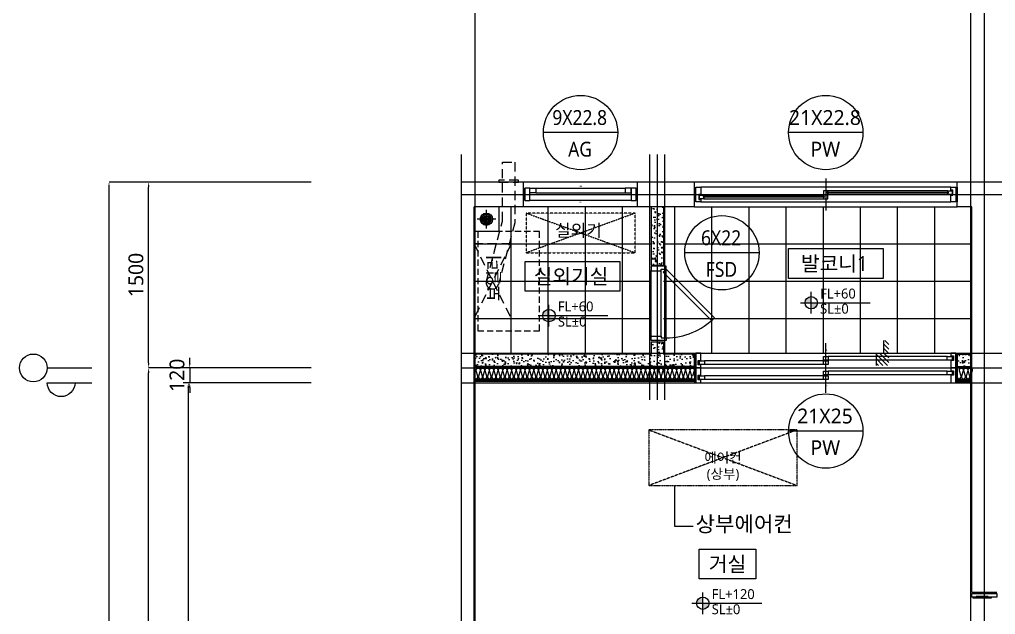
# Model space of a CAD drawing. Extents: x -137 to 14337, y 20899 to 40513.
# Drawn here: x -137 to 7741, y 30908 to 35710 of the extents above; entities that cross this region are included whole.
import ezdxf
from ezdxf.enums import TextEntityAlignment as Align

# ---------------------------------------------------------------- set-up
doc = ezdxf.new("R2010")
doc.units = 0
doc.header["$MEASUREMENT"] = 0
for name, pattern in [('UP-LT-1', [62, 60, -1, 0, -1]), ('UP-LT-3', [1.5, 1, -0.5]), ('UP-LT-4', [2.3, 1.5, -0.8]), ('UP-LT-6', [2.5, 1.5, -1])]:
    doc.linetypes.add(name, pattern=pattern)
for name, color, linetype in [('54B_0', 7, 'Continuous'), ('54B_A-CEN', 1, 'UP-LT-1'), ('54B_A-CON', 2, 'Continuous'), ('54B_A-ETC', 7, 'Continuous'), ('54B_A-GIP', 6, 'Continuous'), ('54B_A-INS', 9, 'Continuous'), ('54B_A-MC', 171, 'Continuous'), ('54B_A-TEXT', 3, 'Continuous'), ('54B_A-TILE', 253, 'Continuous'), ('54B_AA-AXIS-BUBL', 7, 'Continuous'), ('54B_AA-DWXM-WIND', 4, 'Continuous'), ('54B_AA-EL-PCN8', 8, 'Continuous'), ('54B_AA-WAXM-DRYW', 7, 'Continuous'), ('54B_AA-XXXX-DIMS', 7, 'Continuous'), ('54B_AA-XXXX-PATT', 8, 'Continuous'), ('54B_AA-XXXX-TEXT', 3, 'Continuous'), ('54B_DEFPOINT', 163, 'Continuous'), ('54B_DEFPOINTS', 145, 'Continuous'), ('54B_DIM', 7, 'Continuous'), ('54B_LEADER', 7, 'Continuous'), ('54B_M-AIR', 1, 'UP-LT-3'), ('54B_SYM', 7, 'Continuous'), ('54B_TEXT', 3, 'Continuous'), ('54B_X-55$0$AA-DWXM-WIND', 4, 'Continuous'), ('54B_X-84$0$AA-DWXM-STHC', 9, 'Continuous'), ('54B_보일러', 6, 'UP-LT-3'), ('54B_실외기', 9, 'UP-LT-3')]:
    doc.layers.add(name, color=color, linetype=linetype)
doc.layers.add('54B_A-door', color=4, linetype='Continuous', lineweight=25)
doc.styles.add('UP-A31-REDRAW', font='malgun.ttf')
doc.dimstyles.new('ISO-25', dxfattribs={"dimtxt": 2.5, "dimasz": 2.5, "dimexe": 1.25, "dimexo": 0.625, "dimtad": 1, "dimdsep": 46, "dimtxsty": 'Standard', "dimcen": 2.5, "dimadec": 0, "dimazin": 0, "dimtfac": 1, "dimtmove": 0, "dimatfit": 3, "dimfxl": 1, "dimarcsym": 0})
pattern_1 = [(50, (10771.52, 34398.515), (91.0923, -7.96954), [9.525, -104.775]), (355, (10771.52, 34398.52), (-17.6217, 95.5284), [7.62, -83.8203]), (100.4514, (10779.11, 34397.85), (73.4706, 87.5589), [8.095, -89.0451]), (46.1842, (10771.52, 34423.92), (135.5395, -21.0212), [14.2875, -157.1625]), (96.6356, (10782.81, 34422.16), (118.702, 123.713), [12.1425, -133.5678]), (351.1842, (10771.52, 34423.92), (118.702, 123.713), [11.43, -125.7299]), (21, (10784.22, 34417.565), (75.8072, -51.1326), [9.525, -104.775]), (326, (10784.22, 34417.57), (30.901, 92.094), [7.62, -83.82]), (71.4514, (10790.53, 34413.3), (106.7082, 40.9614), [8.095, -89.045]), (37.5, (10771.517, 34398.515), (1.5443, 42.27752), [0, -82.804, 0, -85.09, 0, -84.1375]), (7.5, (10771.517, 34398.515), (33.40983, 50.0903), [0, -48.514, 0, -80.899, 0, -32.0675]), (327.5, (10743.196, 34398.515), (67.7953, -2.86437), [0, -31.75, 0, -99.06, 0, -131.445]), (317.5, (10730.496, 34398.515), (74.0646, 12.71325), [0, -41.275, 0, -65.786, 0, -93.345])]

# ---------------------------------------------------------------- blocks, each defined once
blk = doc.blocks.new('*D3')
at = {"layer": '54B_DIM', "color": 7, "lineweight": -2, "transparency": 16777216}
for p, q in [((2216.6, 32898.5), (905, 32898.5)), ((905, 26943.5), (905, 32858.5)), ((2216.6, 26903.5), (905, 26903.5))]:
    blk.add_line(p, q, dxfattribs=at)
at = {"layer": '54B_DIM', "color": 7, "transparency": 16777216}
for points in [[(898.3, 32858.5), (911.6, 32858.5), (905, 32898.5)], [(898.3, 26943.5), (911.6, 26943.5), (905, 26903.5)]]:
    blk.add_solid(points, dxfattribs=at)
at = {"layer": 'Defpoints', "color": 0, "transparency": 16777216}
for p in [(905, 32898.5), (2296.6, 32898.5), (2296.6, 26903.5)]:
    blk.add_point(p, dxfattribs=at)
at = {"layer": '54B_DIM', "color": 3, "transparency": 16777216, "insert": (803, 29901), "char_height": 120, "attachment_point": 5, "rotation": 90, "style": 'UP-A31-REDRAW'}
blk.add_mtext('5995', dxfattribs=at)
blk = doc.blocks.new('*D4')
at = {"layer": '54B_DIM', "color": 7, "lineweight": -2, "transparency": 16777216}
for p, q in [((2216.6, 34398.5), (905, 34398.5)), ((905, 32938.5), (905, 34358.5)), ((2216.6, 32898.5), (905, 32898.5))]:
    blk.add_line(p, q, dxfattribs=at)
at = {"layer": '54B_DIM', "color": 7, "transparency": 16777216}
for points in [[(898.3, 34358.5), (911.6, 34358.5), (905, 34398.5)], [(898.3, 32938.5), (911.6, 32938.5), (905, 32898.5)]]:
    blk.add_solid(points, dxfattribs=at)
at = {"layer": 'Defpoints', "color": 0, "transparency": 16777216}
for p in [(905, 34398.5), (2296.6, 34398.5), (2296.6, 32898.5)]:
    blk.add_point(p, dxfattribs=at)
at = {"layer": '54B_DIM', "color": 3, "transparency": 16777216, "insert": (802.6, 33648.5), "char_height": 120, "attachment_point": 5, "rotation": 90, "style": 'UP-A31-REDRAW'}
blk.add_mtext('1500', dxfattribs=at)
blk = doc.blocks.new('*D5')
at = {"layer": '54B_DIM', "color": 7, "lineweight": -2, "transparency": 16777216}
for p, q in [((2216.6, 34398.5), (585, 34398.5)), ((585, 26198.5), (585, 34358.5)), ((2216.6, 26158.5), (585, 26158.5))]:
    blk.add_line(p, q, dxfattribs=at)
at = {"layer": '54B_DIM', "color": 7, "transparency": 16777216}
for points in [[(578.3, 34358.5), (591.6, 34358.5), (585, 34398.5)], [(578.3, 26198.5), (591.6, 26198.5), (585, 26158.5)]]:
    blk.add_solid(points, dxfattribs=at)
at = {"layer": 'Defpoints', "color": 0, "transparency": 16777216}
for p in [(585, 34398.5), (2296.6, 34398.5), (2296.6, 26158.5)]:
    blk.add_point(p, dxfattribs=at)
at = {"layer": '54B_DIM', "color": 3, "transparency": 16777216, "insert": (483, 30278.5), "char_height": 120, "attachment_point": 5, "rotation": 90, "style": 'UP-A31-REDRAW'}
blk.add_mtext('8240', dxfattribs=at)
blk = doc.blocks.new('*D57')
at = {"layer": '54B_DIM', "color": 7, "lineweight": -2, "transparency": 16777216}
for p, q in [((1236.5, 32938.5), (1236.5, 32978.5)), ((2216.6, 32898.5), (1196.5, 32898.5)), ((1236.5, 32898.5), (1236.5, 32778.5)), ((2216.6, 32778.5), (1196.5, 32778.5)), ((1236.5, 32738.5), (1236.5, 32698.5))]:
    blk.add_line(p, q, dxfattribs=at)
at = {"layer": '54B_DIM', "color": 7, "transparency": 16777216}
for points in [[(1229.9, 32938.5), (1243.2, 32938.5), (1236.5, 32898.5)], [(1229.9, 32738.5), (1243.2, 32738.5), (1236.5, 32778.5)]]:
    blk.add_solid(points, dxfattribs=at)
at = {"layer": 'Defpoints', "color": 0, "transparency": 16777216}
for p in [(2296.6, 32898.5), (1236.5, 32778.5), (2296.6, 32778.5)]:
    blk.add_point(p, dxfattribs=at)
at = {"layer": '54B_DIM', "color": 3, "transparency": 16777216, "insert": (1134.2, 32838.5), "char_height": 120, "attachment_point": 5, "rotation": 90, "style": 'UP-A31-REDRAW'}
blk.add_mtext('120', dxfattribs=at)
blk = doc.blocks.new('*D58')
at = {"layer": '54B_AA-XXXX-DIMS', "color": 0, "lineweight": -2, "transparency": 16777216}
for p, q in [((2216.6, 32778.5), (1185, 32778.5)), ((1225, 32738.5), (1225, 27018.5)), ((2216.6, 26978.5), (1185, 26978.5))]:
    blk.add_line(p, q, dxfattribs=at)
at = {"layer": '54B_AA-XXXX-DIMS', "color": 0, "transparency": 16777216}
for points in [[(1218.3, 32738.5), (1231.6, 32738.5), (1225, 32778.5)], [(1218.3, 27018.5), (1231.6, 27018.5), (1225, 26978.5)]]:
    blk.add_solid(points, dxfattribs=at)
at = {"layer": 'Defpoints', "color": 0, "transparency": 16777216}
for p in [(2296.6, 32778.5), (1225, 26978.5), (2296.6, 26978.5, 0)]:
    blk.add_point(p, dxfattribs=at)
at = {"layer": '54B_AA-XXXX-DIMS', "color": 3, "transparency": 16777216, "insert": (1123, 29878.5), "char_height": 120, "attachment_point": 5, "rotation": 90, "style": 'UP-A31-REDRAW'}
blk.add_mtext('5800', dxfattribs=at)

msp = doc.modelspace()

# ---------------------------------------------------------------- hatches: boundary and pattern name
at = {"layer": '54B_A-ETC'}
h = msp.add_hatch(dxfattribs=at)
h.set_pattern_fill('ANSI31', color=1, scale=8, angle=90)
h.set_pattern_definition([(135, (6840.807, 33018.515), (-17.9605, -17.9605), [])])
h.paths.add_polyline_path([(6840.8, 33118.5), (6840.8, 33018.5), (6780.8, 33018.5), (6780.8, 32918.5), (6880.8, 32918.5), (6880.8, 33118.5)])
at = {"layer": '54B_AA-XXXX-PATT'}
h = msp.add_hatch(dxfattribs=at)
h.set_pattern_fill('AR-CONC', color=256, scale=0.5, style=0)
h.set_pattern_definition(pattern_1)
h.paths.add_polyline_path([(5061.5, 34198.5), (4961.5, 34198.5), (4961.5, 33728.5), (5061.5, 33728.5)])
h = msp.add_hatch(dxfattribs=at)
h.set_pattern_fill('AR-CONC', color=256, scale=0.5, style=0)
h.set_pattern_definition(pattern_1)
h.paths.add_polyline_path([(5311.5, 33008.5), (5061.5, 33008.5), (5061.5, 33108.5), (4961.5, 33108.5), (4961.5, 33008.5), (3531.5, 33008.5), (3531.5, 32908.5), (5311.5, 32908.5)])
h = msp.add_hatch(dxfattribs=at)
h.set_pattern_fill('AR-CONC', color=256, scale=0.5, style=0)
h.set_pattern_definition(pattern_1)
h.paths.add_polyline_path([(7551.5, 33008.5), (7431.5, 33008.5), (7431.5, 32908.5), (7551.5, 32908.5), (7551.5, 32908.5), (7551.5, 32908.5)])
at = {"layer": '54B_SYM'}
h = msp.add_hatch(color=256, dxfattribs=at)
h.paths.add_polyline_path([(6204.2, 33424.5), (6254.2, 33424.5), (6254.2, 33474.5, 0.414214)])
h.paths.add_polyline_path([(6254.2, 33424.5), (6254.2, 33374.5, 0.414214), (6304.2, 33424.5)])
h = msp.add_hatch(color=256, dxfattribs=at)
h.paths.add_polyline_path([(4086.8, 33320.4), (4136.8, 33320.4), (4136.8, 33370.4, 0.414214)])
h.paths.add_polyline_path([(4136.8, 33320.4), (4136.8, 33270.4, 0.414214), (4186.8, 33320.4)])
h = msp.add_hatch(color=256, dxfattribs=at)
h.paths.add_polyline_path([(5328.7, 30998.6), (5378.7, 30998.6), (5378.7, 31048.6, 0.414214)])
h.paths.add_polyline_path([(5378.7, 30998.6), (5378.7, 30948.6, 0.414214), (5428.7, 30998.6)])

# ---------------------------------------------------------------- linework, layer by layer
at = {"layer": '54B_0'}
msp.add_line((7391.5, 34328.5), (7391.5, 34328.5), dxfattribs=at)
at = {"layer": '54B_0', "color": 7, "elevation": 0}
msp.add_lwpolyline([(6780.8, 32918.5), (6780.8, 33018.5), (6840.8, 33018.5), (6840.8, 33118.5)], dxfattribs=at)
at = {"layer": '54B_A-CEN'}
for p, q in [((7651.5, 34621), (7651.5, 35914.8)), ((3431.5, 25958.5), (3431.5, 34621)), ((5011.5, 32639.8), (5011.5, 34621)), ((7651.5, 28678.4), (7651.5, 34621)), ((3431.5, 34298.5), (10771.5, 34298.5)), ((3431.5, 32898.5), (10771.5, 32898.5))]:
    msp.add_line(p, q, dxfattribs=at)
at = {"layer": '54B_A-CON'}
for p, q in [((3931.5, 34398.5), (3431.5, 34398.5)), ((3931.5, 34198.5), (3931.5, 34398.5)), ((4851.5, 34198.5), (4851.5, 34398.5)), ((5311.5, 34398.5), (4851.5, 34398.5)), ((5311.5, 34198.5), (5311.5, 34398.5)), ((8211.5, 34398.5), (7431.5, 34398.5)), ((7431.5, 34198.5), (7431.5, 34398.5)), ((3531.5, 26258.5), (3531.5, 34198.5)), ((3931.5, 34198.5), (3531.5, 34198.5)), ((5311.5, 34198.5), (4851.5, 34198.5)), ((7551.5, 34198.5), (7431.5, 34198.5)), ((7551.5, 31088.5), (7551.5, 34198.5)), ((7551.5, 31088.5), (7751.5, 31088.5))]:
    msp.add_line(p, q, dxfattribs=at)
at = {"layer": '54B_A-door', "color": 8}
for p, q in [((4961.5, 33154.5), (4961.5, 33683.5)), ((5041.5, 33153.5), (5041.5, 33682.5)), ((5081.5, 33141.5), (5081.5, 33695.5))]:
    msp.add_line(p, q, dxfattribs=at)
at = {"layer": '54B_A-door', "elevation": 0}
for points in [[(4961.5, 33718.5), (4961.5, 33682.5), (5041.5, 33682.5), (5041.5, 33695.5), (5081.5, 33695.5), (5081.5, 33718.5)], [(5057.5, 33671.5), (5081.5, 33695.5), (5473.3, 33303.8), (5449.2, 33279.7)], [(4961.5, 33118.5), (4961.5, 33154.5), (5041.5, 33154.5), (5041.5, 33141.5), (5081.5, 33141.5), (5081.5, 33118.5)], [(7751.5, 31078.5), (7751.5, 31048.5), (7681.5, 31048.5), (7681.5, 31053.5), (7586.5, 31053.5), (7586.5, 31048.5), (7551.5, 31048.5), (7551.5, 31078.5)], [(7681.5, 31053.5), (7681.5, 31048.5), (7706.5, 31048.5), (7706.5, 31038.5), (7561.5, 31038.5), (7561.5, 31048.5), (7586.5, 31048.5), (7586.5, 31053.5)]]:
    msp.add_lwpolyline(points, close=True, dxfattribs=at)
at = {"layer": '54B_A-door', "color": 1}
msp.add_arc((5081.5, 33695.5), 554, 270, 315, dxfattribs=at)
at = {"layer": '54B_A-GIP'}
for p, q in [((5321.5, 32798.5), (3531.5, 32798.5)), ((5321.5, 32788.5), (3531.5, 32788.5)), ((7421.5, 32798.5), (7551.5, 32798.5)), ((7421.5, 32788.5), (7551.5, 32788.5))]:
    msp.add_line(p, q, dxfattribs=at)
at = {"layer": '54B_A-INS'}
for p, q in [((5321.5, 32898.5), (3531.5, 32898.5)), ((7421.5, 32898.5), (7551.5, 32898.5)), ((5321.5, 32808.5), (3531.5, 32808.5)), ((7421.5, 32808.5), (7551.5, 32808.5))]:
    msp.add_line(p, q, dxfattribs=at)
at = {"layer": '54B_A-INS', "elevation": 0}
for points in [[(3531.5, 32831, 1.344031), (3563, 32831), (3549.5, 32876, -1.344031), (3581, 32876), (3567.5, 32831)], [(3567.5, 32831, 1.344031), (3599, 32831), (3585.5, 32876, -1.344031), (3617, 32876), (3603.5, 32831)], [(3603.5, 32831, 1.344031), (3635, 32831), (3621.5, 32876, -1.344031), (3653, 32876), (3639.5, 32831)], [(3639.5, 32831, 1.344031), (3671, 32831), (3657.5, 32876, -1.344031), (3689, 32876), (3675.5, 32831)], [(3675.5, 32831, 1.344031), (3707, 32831), (3693.5, 32876, -1.344031), (3725, 32876), (3711.5, 32831)], [(3711.5, 32831, 1.344031), (3743, 32831), (3729.5, 32876, -1.344031), (3761, 32876), (3747.5, 32831)], [(3747.5, 32831, 1.344031), (3779, 32831), (3765.5, 32876, -1.344031), (3797, 32876), (3783.5, 32831)], [(3783.5, 32831, 1.344031), (3815, 32831), (3801.5, 32876, -1.344031), (3833, 32876), (3819.5, 32831)], [(3819.5, 32831, 1.344031), (3851, 32831), (3837.5, 32876, -1.344031), (3869, 32876), (3855.5, 32831)], [(3855.5, 32831, 1.344031), (3887, 32831), (3873.5, 32876, -1.344031), (3905, 32876), (3891.5, 32831)], [(3891.5, 32831, 1.344031), (3923, 32831), (3909.5, 32876, -1.344031), (3941, 32876), (3927.5, 32831)], [(3927.5, 32831, 1.344031), (3959, 32831), (3945.5, 32876, -1.344031), (3977, 32876), (3963.5, 32831)], [(3963.5, 32831, 1.344031), (3995, 32831), (3981.5, 32876, -1.344031), (4013, 32876), (3999.5, 32831)], [(3999.5, 32831, 1.344031), (4031, 32831), (4017.5, 32876, -1.344031), (4049, 32876), (4035.5, 32831)], [(4035.5, 32831, 1.344031), (4067, 32831), (4053.5, 32876, -1.344031), (4085, 32876), (4071.5, 32831)], [(4071.5, 32831, 1.344031), (4103, 32831), (4089.5, 32876, -1.344031), (4121, 32876), (4107.5, 32831)], [(4107.5, 32831, 1.344031), (4139, 32831), (4125.5, 32876, -1.344031), (4157, 32876), (4143.5, 32831)], [(4143.5, 32831, 1.344031), (4175, 32831), (4161.5, 32876, -1.344031), (4193, 32876), (4179.5, 32831)], [(4179.5, 32831, 1.344031), (4211, 32831), (4197.5, 32876, -1.344031), (4229, 32876), (4215.5, 32831)], [(4215.5, 32831, 1.344031), (4247, 32831), (4233.5, 32876, -1.344031), (4265, 32876), (4251.5, 32831)], [(4251.5, 32831, 1.344031), (4283, 32831), (4269.5, 32876, -1.344031), (4301, 32876), (4287.5, 32831)], [(4287.5, 32831, 1.344031), (4319, 32831), (4305.5, 32876, -1.344031), (4337, 32876), (4323.5, 32831)], [(4323.5, 32831, 1.344031), (4355, 32831), (4341.5, 32876, -1.344031), (4373, 32876), (4359.5, 32831)], [(4359.5, 32831, 1.344031), (4391, 32831), (4377.5, 32876, -1.344031), (4409, 32876), (4395.5, 32831)], [(4395.5, 32831, 1.344031), (4427, 32831), (4413.5, 32876, -1.344031), (4445, 32876), (4431.5, 32831)], [(4431.5, 32831, 1.344031), (4463, 32831), (4449.5, 32876, -1.344031), (4481, 32876), (4467.5, 32831)], [(4467.5, 32831, 1.344031), (4499, 32831), (4485.5, 32876, -1.344031), (4517, 32876), (4503.5, 32831)], [(4503.5, 32831, 1.344031), (4535, 32831), (4521.5, 32876, -1.344031), (4553, 32876), (4539.5, 32831)], [(4539.5, 32831, 1.344031), (4571, 32831), (4557.5, 32876, -1.344031), (4589, 32876), (4575.5, 32831)], [(4575.5, 32831, 1.344031), (4607, 32831), (4593.5, 32876, -1.344031), (4625, 32876), (4611.5, 32831)], [(4611.5, 32831, 1.344031), (4643, 32831), (4629.5, 32876, -1.344031), (4661, 32876), (4647.5, 32831)], [(4647.5, 32831, 1.344031), (4679, 32831), (4665.5, 32876, -1.344031), (4697, 32876), (4683.5, 32831)], [(4683.5, 32831, 1.344031), (4715, 32831), (4701.5, 32876, -1.344031), (4733, 32876), (4719.5, 32831)], [(4719.5, 32831, 1.344031), (4751, 32831), (4737.5, 32876, -1.344031), (4769, 32876), (4755.5, 32831)], [(4755.5, 32831, 1.344031), (4787, 32831), (4773.5, 32876, -1.344031), (4805, 32876), (4791.5, 32831)], [(4791.5, 32831, 1.344031), (4823, 32831), (4809.5, 32876, -1.344031), (4841, 32876), (4827.5, 32831)], [(4827.5, 32831, 1.344031), (4859, 32831), (4845.5, 32876, -1.344031), (4877, 32876), (4863.5, 32831)], [(4863.5, 32831, 1.344031), (4895, 32831), (4881.5, 32876, -1.344031), (4913, 32876), (4899.5, 32831)], [(4899.5, 32831, 1.344031), (4931, 32831), (4917.5, 32876, -1.344031), (4949, 32876), (4935.5, 32831)], [(4935.5, 32831, 1.344031), (4967, 32831), (4953.5, 32876, -1.344031), (4985, 32876), (4971.5, 32831)], [(4971.5, 32831, 1.344031), (5003, 32831), (4989.5, 32876, -1.344031), (5021, 32876), (5007.5, 32831)], [(5007.5, 32831, 1.344031), (5039, 32831), (5025.5, 32876, -1.344031), (5057, 32876), (5043.5, 32831)], [(5043.5, 32831, 1.344031), (5075, 32831), (5061.5, 32876, -1.344031), (5093, 32876), (5079.5, 32831)], [(5079.5, 32831, 1.344031), (5111, 32831), (5097.5, 32876, -1.344031), (5129, 32876), (5115.5, 32831)], [(5115.5, 32831, 1.344031), (5147, 32831), (5133.5, 32876, -1.344031), (5165, 32876), (5151.5, 32831)], [(5151.5, 32831, 1.344031), (5183, 32831), (5169.5, 32876, -1.344031), (5201, 32876), (5187.5, 32831)], [(5187.5, 32831, 1.344031), (5219, 32831), (5205.5, 32876, -1.344031), (5237, 32876), (5223.5, 32831)], [(5223.5, 32831, 1.344031), (5255, 32831), (5241.5, 32876, -1.344031), (5273, 32876), (5259.5, 32831)], [(5259.5, 32831, 1.344031), (5291, 32831), (5277.5, 32876, -1.344031), (5309, 32876), (5295.5, 32831)], [(7431.5, 32831, 1.344031), (7463, 32831), (7449.5, 32876, -1.344031), (7481, 32876), (7467.5, 32831)], [(7467.5, 32831, 1.344031), (7499, 32831), (7485.5, 32876, -1.344031), (7517, 32876), (7503.5, 32831)], [(7503.5, 32831, 1.344031), (7535, 32831), (7521.5, 32876, -1.344031), (7553, 32876), (7539.5, 32831)]]:
    msp.add_lwpolyline(points, format="xyb", dxfattribs=at)
at = {"layer": '54B_A-MC'}
for p, q in [((3541.5, 34621), (3541.5, 35914.8)), ((7541.5, 34621), (7541.5, 35914.8)), ((3541.5, 29413.5), (3541.5, 34621)), ((4951.5, 32639.8), (4951.5, 34621)), ((5071.5, 32639.8), (5071.5, 34621)), ((7541.5, 28678.4), (7541.5, 34621)), ((3431.5, 33018.5), (10771.5, 33018.5)), ((3431.5, 32778.5), (10771.5, 32778.5))]:
    msp.add_line(p, q, dxfattribs=at)
at = {"layer": '54B_A-TILE'}
for p, q in [((3831.5, 33008.5), (3831.5, 34198.5)), ((4131.5, 33008.5), (4131.5, 34198.5)), ((4431.5, 33008.5), (4431.5, 34198.5)), ((4731.5, 33008.5), (4731.5, 34198.5)), ((5151.5, 33008.5), (5151.5, 34198.5)), ((5451.5, 33018.5), (5451.5, 34198.5)), ((5751.5, 33018.5), (5751.5, 34198.5)), ((6051.5, 33018.5), (6051.5, 34198.5)), ((6351.5, 33018.5), (6351.5, 34198.5)), ((6651.5, 33018.5), (6651.5, 34198.5)), ((6951.5, 33018.5), (6951.5, 34198.5)), ((7251.5, 33018.5), (7251.5, 34198.5)), ((3531.5, 33898.5), (4961.5, 33898.5)), ((5061.5, 33898.5), (7551.5, 33898.5)), ((3531.5, 33598.5), (4961.5, 33598.5)), ((5061.5, 33598.5), (7551.5, 33598.5)), ((3531.5, 33298.5), (4961.5, 33298.5)), ((5061.5, 33298.5), (7551.5, 33298.5))]:
    msp.add_line(p, q, dxfattribs=at)
at = {"layer": '54B_AA-AXIS-BUBL'}
msp.add_line((86.6, 32898.5), (446.6, 32898.5), dxfattribs=at)
msp.add_lwpolyline([(310.6, 32778.5, -1), (86.6, 32778.5), (446.6, 32778.5)], format="xyb", dxfattribs=at)
msp.add_circle((-25.4, 32898.5), 112, dxfattribs=at)
at = {"layer": '54B_AA-DWXM-WIND', "ltscale": 3}
msp.add_line((7381.5, 34358.5), (5361.5, 34358.5), dxfattribs=at)
at = {"layer": '54B_AA-DWXM-WIND'}
for p, q in [((6359.5, 34280.5), (5380.5, 34280.5)), ((6359.5, 34276.5), (5380.5, 34276.5)), ((5386.5, 34293.5), (6353.5, 34293.5)), ((7362.5, 34315.5), (6383.5, 34315.5)), ((7362.5, 34311.5), (6383.5, 34311.5)), ((7356.5, 34328.5), (6388.5, 34328.5)), ((7356.5, 34298.5), (6388.5, 34298.5)), ((5361.5, 34238.5), (7381.5, 34238.5)), ((5386.5, 34263.5), (6353.5, 34263.5))]:
    msp.add_line(p, q, dxfattribs=at)
at = {"layer": '54B_AA-DWXM-WIND', "elevation": 0}
for points in [[(5321.5, 34358.5), (5361.5, 34358.5), (5361.5, 34298.5), (5346.5, 34298.5), (5346.5, 34258.5), (5361.5, 34258.5), (5361.5, 34238.5), (5321.5, 34238.5), (5321.5, 34358.5)], [(7421.5, 34238.5), (7381.5, 34238.5), (7381.5, 34293.5), (7396.5, 34293.5), (7396.5, 34333.5), (7381.5, 34333.5), (7381.5, 34358.5), (7421.5, 34358.5), (7421.5, 34238.5)], [(5386.5, 34284.5), (5389.5, 34283.5), (5389.5, 34282.5), (5390.5, 34280.5)], [(5386.5, 34272.5), (5389.5, 34274.5), (5389.5, 34275.5), (5390.5, 34276.5)], [(6353.5, 34284.5), (6351.5, 34283.5), (6350.5, 34282.5), (6350.5, 34280.5)], [(6353.5, 34272.5), (6351.5, 34274.5), (6350.5, 34275.5), (6350.5, 34276.5)], [(6388.5, 34319.5), (6391.5, 34318.5), (6392.5, 34317.5), (6392.5, 34315.5)], [(6388.5, 34307.5), (6391.5, 34309.5), (6392.5, 34310.5), (6392.5, 34311.5)], [(7356.5, 34319.5), (7353.5, 34318.5), (7353.5, 34317.5), (7352.5, 34315.5)], [(7356.5, 34307.5), (7353.5, 34309.5), (7353.5, 34310.5), (7352.5, 34311.5)]]:
    msp.add_lwpolyline(points, dxfattribs=at)
for points in [[(5386.5, 34283.5), (5380.5, 34281.5), (5380.5, 34275.5), (5386.5, 34273.5), (5386.5, 34263.5), (5351.5, 34263.5), (5351.5, 34293.5), (5386.5, 34293.5)], [(6388.5, 34318.5), (6388.5, 34328.5), (6353.5, 34328.5), (6353.5, 34298.5), (6388.5, 34298.5), (6388.5, 34308.5), (6383.5, 34310.5), (6383.5, 34316.5)], [(6353.5, 34273.5), (6353.5, 34263.5), (6388.5, 34263.5), (6388.5, 34293.5), (6353.5, 34293.5), (6353.5, 34283.5), (6359.5, 34281.5), (6359.5, 34275.5)], [(7356.5, 34308.5), (7362.5, 34310.5), (7362.5, 34316.5), (7356.5, 34318.5), (7356.5, 34328.5), (7391.5, 34328.5), (7391.5, 34298.5), (7356.5, 34298.5)]]:
    msp.add_lwpolyline(points, close=True, dxfattribs=at)
at = {"layer": '54B_AA-EL-PCN8'}
for p, q in [((4851.5, 34398.5), (3931.5, 34398.5)), ((7431.5, 34398.5), (5311.5, 34398.5)), ((4851.5, 34198.5), (3931.5, 34198.5)), ((5311.5, 34198.5), (7431.5, 34198.5))]:
    msp.add_line(p, q, dxfattribs=at)
at = {"layer": '54B_AA-WAXM-DRYW'}
for p, q in [((4961.5, 34198.5), (4961.5, 33728.5)), ((5061.5, 34198.5), (5061.5, 33728.5)), ((4961.5, 33728.5), (5061.5, 33728.5)), ((4961.5, 33108.5), (4961.5, 33008.5)), ((4961.5, 33108.5), (5061.5, 33108.5)), ((5061.5, 33108.5), (5061.5, 33008.5)), ((4961.5, 33008.5), (3531.5, 33008.5)), ((5311.5, 33008.5), (5061.5, 33008.5)), ((5311.5, 32908.5), (5311.5, 33008.5)), ((7431.5, 33008.5), (7551.5, 33008.5)), ((7431.5, 33008.5), (7431.5, 32908.5)), ((5311.5, 32908.5), (3531.5, 32908.5)), ((7431.5, 32908.5), (7551.5, 32908.5))]:
    msp.add_line(p, q, dxfattribs=at)
at = {"layer": '54B_DEFPOINTS'}
for p, q in [((5311.5, 34358.5), (5311.5, 34238.5)), ((5316.5, 34358.5), (5316.5, 34238.5)), ((7426.5, 34358.5), (7426.5, 34238.5)), ((7431.5, 34358.5), (7431.5, 34238.5)), ((3931.5, 34248.5), (3931.5, 34348.5)), ((3936.5, 34248.5), (3936.5, 34348.5)), ((4846.5, 34248.5), (4846.5, 34348.5)), ((4851.5, 34248.5), (4851.5, 34348.5)), ((5311.5, 33018.5), (5311.5, 32778.5)), ((5316.5, 33018.5), (5316.5, 32778.5)), ((7426.5, 33018.5), (7426.5, 32778.5)), ((7431.5, 33018.5), (7431.5, 32778.5))]:
    msp.add_line(p, q, dxfattribs=at)
at = {"layer": '54B_LEADER', "elevation": 0}
msp.add_lwpolyline([(5150.5, 31948.5), (5150.5, 31828.5), (5150.5, 31622), (5300.5, 31622)], dxfattribs=at)
at = {"layer": '54B_M-AIR'}
for p, q in [((4941.5, 32398.5), (6141.5, 31948.5)), ((6141.5, 32398.5), (4941.5, 31948.5))]:
    msp.add_line(p, q, dxfattribs=at)
at = {"layer": '54B_M-AIR', "elevation": 0}
msp.add_lwpolyline([(6141.5, 32398.5), (4941.5, 32398.5), (4941.5, 31948.5), (6141.5, 31948.5)], close=True, dxfattribs=at)
at = {"layer": '54B_SYM'}
for p, q in [((4691.5, 34797.9), (4091.5, 34797.9)), ((6671.5, 34797.9), (6071.5, 34797.9)), ((5832.9, 33827.5), (5232.9, 33827.5)), ((6254.2, 33337), (6254.2, 33512)), ((4136.8, 33232.9), (4136.8, 33407.9)), ((6166.7, 33424.5), (6730, 33424.5)), ((4049.3, 33320.4), (4612.7, 33320.4)), ((6671.5, 32388.5), (6071.5, 32388.5)), ((5378.7, 30911.1), (5378.7, 31086.1)), ((5291.2, 30998.6), (5854.5, 30998.6))]:
    msp.add_line(p, q, dxfattribs=at)
at = {"layer": '54B_SYM', "elevation": 0}
for points in [[(6835, 33861), (6835, 33621), (6070.9, 33621), (6070.9, 33861), (6835, 33861)], [(4708.4, 33757), (4708.4, 33517), (3944.3, 33517), (3944.3, 33757), (4708.4, 33757)]]:
    msp.add_lwpolyline(points, dxfattribs=at)
at = {"layer": '54B_SYM'}
msp.add_lwpolyline([(5805.9, 31435.1), (5805.9, 31195.1), (5349, 31195.1), (5349, 31435.1), (5805.9, 31435.1)], dxfattribs=at)
for centre, radius in [((4391.5, 34797.9), 300), ((6371.5, 34797.9), 300), ((5532.9, 33827.5), 300), ((6254.2, 33424.5), 50), ((4136.8, 33320.4), 50), ((6371.5, 32388.5), 300), ((5378.7, 30998.6), 50)]:
    msp.add_circle(centre, radius, dxfattribs=at)
at = {"layer": '54B_X-55$0$AA-DWXM-WIND'}
for p, q in [((6371.5, 34427.5), (6371.5, 34168.5)), ((4031.5, 34348.5), (4751.5, 34348.5)), ((4031.5, 34312.5), (4751.5, 34312.5)), ((6371.5, 32698.5), (6371.5, 33098.5)), ((6351.5, 32955.5), (5391.5, 32955.5)), ((7351.5, 32991.5), (6391.5, 32991.5)), ((7351.5, 32961.5), (6391.5, 32961.5)), ((6351.5, 32925.5), (5391.5, 32925.5)), ((7351.5, 32871.5), (6391.5, 32871.5)), ((6351.5, 32835.5), (5391.5, 32835.5)), ((6351.5, 32805.5), (5391.5, 32805.5)), ((7351.5, 32841.5), (6391.5, 32841.5))]:
    msp.add_line(p, q, dxfattribs=at)
at = {"layer": '54B_X-55$0$AA-DWXM-WIND', "color": 8}
for p, q in [((4801.5, 34248.5), (3981.5, 34248.5)), ((5361.5, 33018.5), (7381.5, 33018.5)), ((5361.5, 32898.5), (7381.5, 32898.5)), ((5361.5, 32778.5), (7381.5, 32778.5))]:
    msp.add_line(p, q, dxfattribs=at)
at = {"layer": '54B_X-55$0$AA-DWXM-WIND', "elevation": 0}
for points in [[(3981.5, 34348.5), (3941.5, 34348.5), (3941.5, 34248.5), (3981.5, 34248.5)], [(3981.5, 34348.5), (4031.5, 34348.5), (4031.5, 34312.5), (3981.5, 34312.5)], [(4801.5, 34348.5), (4751.5, 34348.5), (4751.5, 34312.5), (4801.5, 34312.5)], [(4841.5, 34348.5), (4801.5, 34348.5), (4801.5, 34248.5), (4841.5, 34248.5)], [(5391.5, 32955.5), (5391.5, 32925.5), (5351.5, 32925.5), (5351.5, 32955.5)], [(6351.5, 32991.5), (6391.5, 32991.5), (6391.5, 32961.5), (6351.5, 32961.5)], [(6391.5, 32955.5), (6391.5, 32925.5), (6351.5, 32925.5), (6351.5, 32955.5)], [(7391.5, 32991.5), (7391.5, 32961.5), (7351.5, 32961.5), (7351.5, 32991.5)], [(6351.5, 32871.5), (6391.5, 32871.5), (6391.5, 32841.5), (6351.5, 32841.5)], [(7391.5, 32871.5), (7391.5, 32841.5), (7351.5, 32841.5), (7351.5, 32871.5)], [(5391.5, 32835.5), (5391.5, 32805.5), (5351.5, 32805.5), (5351.5, 32835.5)], [(6391.5, 32835.5), (6391.5, 32805.5), (6351.5, 32805.5), (6351.5, 32835.5)]]:
    msp.add_lwpolyline(points, close=True, dxfattribs=at)
for points in [[(5361.5, 32922.5), (5341.5, 32922.5), (5341.5, 32958.5), (5361.5, 32958.5), (5361.5, 33018.5), (5361.5, 33018.5), (5321.5, 33018.5), (5321.5, 32898.5), (5361.5, 32898.5), (5361.5, 32922.5)], [(7381.5, 32994.5), (7401.5, 32994.5), (7401.5, 32958.5), (7381.5, 32958.5), (7381.5, 32898.5), (7381.5, 32898.5), (7421.5, 32898.5), (7421.5, 33018.5), (7381.5, 33018.5), (7381.5, 32994.5)], [(5361.5, 32802.5), (5341.5, 32802.5), (5341.5, 32838.5), (5361.5, 32838.5), (5361.5, 32898.5), (5361.5, 32898.5), (5321.5, 32898.5), (5321.5, 32778.5), (5361.5, 32778.5), (5361.5, 32802.5)], [(7381.5, 32874.5), (7401.5, 32874.5), (7401.5, 32838.5), (7381.5, 32838.5), (7381.5, 32778.5), (7381.5, 32778.5), (7421.5, 32778.5), (7421.5, 32898.5), (7381.5, 32898.5), (7381.5, 32874.5)]]:
    msp.add_lwpolyline(points, dxfattribs=at)
at = {"layer": '54B_X-84$0$AA-DWXM-STHC'}
for p, q in [((3531.5, 34198.5), (3531.5, 33998.5)), ((3731.5, 34198.5), (3531.5, 34198.5)), ((3731.5, 34198.5), (3731.5, 33998.5)), ((3601.9, 34125.3), (3604.7, 34122.5)), ((3607.5, 34125.3), (3604.7, 34128.2)), ((3627.6, 34138.3), (3627.6, 34134.3)), ((3627.6, 34124.2), (3627.6, 34120.2)), ((3631.5, 34023.5), (3631.5, 34173.5)), ((3635.4, 34138.3), (3635.4, 34134.3)), ((3635.4, 34124.2), (3635.4, 34120.2)), ((3655.5, 34125.4), (3658.3, 34128.2)), ((3661.1, 34125.4), (3658.3, 34122.6)), ((3706.5, 34098.5), (3556.5, 34098.5)), ((3595.7, 34102), (3591.7, 34102)), ((3595.7, 34095.2), (3591.7, 34095.2)), ((3601.8, 34071.7), (3604.7, 34074.6)), ((3607.5, 34071.7), (3604.6, 34068.9)), ((3609.8, 34102), (3605.7, 34102)), ((3609.8, 34095.2), (3605.7, 34095.2)), ((3624.3, 34102), (3620, 34102)), ((3624.2, 34095.2), (3620, 34095.2)), ((3627.6, 34109.9), (3627.6, 34105.5)), ((3627.6, 34091.5), (3627.6, 34087.2)), ((3627.6, 34076.9), (3627.6, 34072.8)), ((3627.6, 34062.7), (3627.6, 34058.7)), ((3635.4, 34109.9), (3635.4, 34105.5)), ((3635.4, 34091.5), (3635.4, 34087.2)), ((3635.4, 34076.9), (3635.4, 34072.8)), ((3635.4, 34062.7), (3635.4, 34058.7)), ((3643, 34102), (3638.7, 34102)), ((3643.1, 34095.2), (3638.8, 34095.2)), ((3657.3, 34102), (3653.2, 34102)), ((3657.3, 34095.2), (3653.3, 34095.2)), ((3658.4, 34068.9), (3655.5, 34071.7)), ((3658.3, 34074.5), (3661.2, 34071.7)), ((3671.4, 34102), (3667.3, 34102)), ((3671.4, 34095.2), (3667.4, 34095.2)), ((3731.5, 33998.5), (3531.5, 33998.5))]:
    msp.add_line(p, q, dxfattribs=at)
msp.add_circle((3631.5, 34098.5), 50, dxfattribs=at)
for radius, start, end in [(40, 137.86871, 175.02928), (36, 138.18777, 174.47535), (40, 95.59633, 132.13674), (26, 98.62864, 172.33953), (36, 96.22048, 131.81829), (22, 100.21298, 170.9359), (40, 47.93774, 84.42506), (36, 48.26449, 83.80332), (26, 7.66047, 81.4045), (22, 9.0641, 79.82636), (36, 5.52465, 41.895), (40, 4.97072, 42.20576), (40, 184.68276, 222.06226), (36, 185.20443, 221.73551), (40, 227.79424, 264.40367), (26, 187.21529, 261.37136), (36, 228.105, 263.77952), (22, 188.53618, 259.78702), (12, 108.96946, 163.21255), (12, 195.79098, 251.03054), (8, 204.09139, 240.81729), (8, 119.18271, 154.32709), (12, 16.78745, 71.10559), (8, 25.67291, 60.93919), (26, 278.5955, 352.78471), (22, 280.17364, 351.46382), (12, 288.89441, 344.20902), (8, 299.06081, 335.90861), (36, 276.19668, 311.81223), (40, 275.57494, 312.13129), (36, 318.18171, 354.79557), (40, 317.86326, 355.31724)]:
    msp.add_arc((3631.5, 34098.5), radius, start, end, dxfattribs=at)
at = {"layer": '54B_보일러', "linetype": 'UP-LT-4', "ltscale": 50}
for p, q in [((3531.5, 33898.5), (3831.5, 33298.5)), ((3831.5, 33898.5), (3531.5, 33298.5))]:
    msp.add_line(p, q, dxfattribs=at)
at = {"layer": '54B_보일러', "linetype": 'UP-LT-4', "ltscale": 50, "elevation": 0}
msp.add_lwpolyline([(3631.5, 33598.5), (3761.5, 34083.7), (3761.5, 34558.5), (3861.5, 34558.5), (3861.5, 34070.5), (3728.1, 33572.6)], dxfattribs=at)
for points in [[(3731.5, 34398.5), (3891.5, 34398.5), (3891.5, 34413.5), (3731.5, 34413.5)], [(3831.5, 33898.5), (3531.5, 33898.5), (3531.5, 33298.5), (3831.5, 33298.5)]]:
    msp.add_lwpolyline(points, close=True, dxfattribs=at)
at = {"layer": '54B_보일러', "color": 252, "ltscale": 50, "elevation": 0}
msp.add_lwpolyline([(4061.5, 33998.5), (3561.5, 33998.5), (3561.5, 33198.5), (4061.5, 33198.5)], close=True, dxfattribs=at)
at = {"layer": '54B_보일러', "linetype": 'UP-LT-4', "ltscale": 50}
msp.add_arc((3679.8, 33585.6), 50, 165, 345, dxfattribs=at)
at = {"layer": '54B_실외기', "linetype": 'UP-LT-6'}
for p, q in [((3951.5, 33828.5), (4831.5, 34148.5)), ((3951.5, 34148.5), (4831.5, 33828.5))]:
    msp.add_line(p, q, dxfattribs=at)
at = {"layer": '54B_실외기', "linetype": 'UP-LT-6', "elevation": 0}
msp.add_lwpolyline([(3951.5, 33828.5), (4831.5, 33828.5), (4831.5, 34148.5), (3951.5, 34148.5)], close=True, dxfattribs=at)

# ---------------------------------------------------------------- texts
at = {"layer": '54B_A-TEXT', "style": 'UP-A31-REDRAW'}
msp.add_text('실외기', height=100, dxfattribs=at).set_placement((4374.7, 34008.7, 0), align=Align.MIDDLE_CENTER)
msp.add_text('보일러', height=100, rotation=90, dxfattribs=at).set_placement((3690.9, 33624), align=Align.MIDDLE_CENTER)
at = {"layer": '54B_AA-XXXX-TEXT', "style": 'UP-A31-REDRAW'}
for s, p in [('발코니1', (6441.7, 33741)), ('실외기실', (4315.1, 33637)), ('거실', (5577.8, 31315.1))]:
    msp.add_text(s, height=120, dxfattribs=at).set_placement(p, align=Align.MIDDLE_CENTER)
at = {"layer": '54B_DEFPOINT', "style": 'UP-A31-REDRAW'}
for s, p in [('에어컨', (5541.5, 32173.5)), ('(상부)', (5541.5, 32042.9))]:
    msp.add_text(s, height=80, dxfattribs=at).set_placement(p, align=Align.MIDDLE_CENTER)
at = {"layer": '54B_DEFPOINTS', "style": 'UP-A31-REDRAW', "width": 0.9}
for s, p in [('외부', (4390.8, 34363.9)), ('내부', (4390.8, 34236.2)), ('외부', (6371.5, 33040)), ('내부', (6371.5, 32754.7))]:
    msp.add_text(s, height=10, dxfattribs=at).set_placement(p, align=Align.MIDDLE_CENTER)
at = {"layer": '54B_SYM', "color": 3, "style": 'UP-A31-REDRAW', "width": 0.9}
for s, p in [('9X22.8', (4384.6, 34919.3)), ('AG', (4387.7, 34663.9)), ('6X22', (5526, 33948.9)), ('FSD', (5529.1, 33693.5))]:
    msp.add_text(s, height=120, dxfattribs=at).set_placement(p, align=Align.MIDDLE_CENTER)
at = {"layer": '54B_SYM', "color": 1, "style": 'UP-A31-REDRAW'}
for s, p in [('21X22.8', (6364.6, 34919.3)), ('PW', (6367.7, 34663.9))]:
    msp.add_text(s, height=120, dxfattribs=at).set_placement(p, align=Align.MIDDLE_CENTER)
at = {"layer": '54B_SYM', "color": 7, "style": 'UP-A31-REDRAW'}
for s, p in [('FL+60', (6325.8, 33434.5)), ('FL+60', (4208.5, 33330.4)), ('SL±0', (6325.8, 33312.5)), ('SL±0', (4208.5, 33208.4)), ('FL+120', (5450.4, 31008.6)), ('SL±0', (5450.4, 30886.6))]:
    msp.add_text(s, height=80, dxfattribs=at).set_placement(p, align=Align.BOTTOM_LEFT)
at = {"layer": '54B_SYM', "color": 3, "style": 'UP-A31-REDRAW'}
for s, p in [('21X25', (6364.6, 32509.9)), ('PW', (6367.7, 32254.5))]:
    msp.add_text(s, height=120, dxfattribs=at).set_placement(p, align=Align.MIDDLE_CENTER)
at = {"layer": '54B_TEXT', "style": 'UP-A31-REDRAW'}
msp.add_text('상부에어컨', height=125, dxfattribs=at).set_placement((5320.5, 31638.5), align=Align.MIDDLE_LEFT)

# ---------------------------------------------------------------- dimensions: what is measured, and where the dimension line sits
at = {"layer": '54B_AA-XXXX-DIMS'}
dim = msp.add_linear_dim(base=(1225, 26978.5), p1=(2296.6, 32778.5), p2=(2296.6, 26978.5, 0), angle=90, dimstyle='ISO-25', override={"dimscale": 40, "dimtxt": 3, "dimasz": 1, "dimexe": 1, "dimexo": 2, "dimgap": 1, "dimdec": 0, "dimlfac": 1, "dimtxsty": 'UP-A31-REDRAW', "dimclrd": 0, "dimclre": 0, "dimclrt": 3}, dxfattribs=at)
dim.commit()
dim.dimension.update_dxf_attribs({"geometry": '*D58', "text_midpoint": (1225, 29878.5), "dimtype": 128})
at = {"layer": '54B_DIM'}
for base, p1, p2, angle, override, picture, middle in [((585, 34398.5), (2296.6, 26158.5), (2296.6, 34398.5), 90, {"dimscale": 40, "dimtxt": 3, "dimasz": 1, "dimexe": 0, "dimexo": 2, "dimgap": 1, "dimdec": 0, "dimlfac": 1, "dimtxsty": 'UP-A31-REDRAW', "dimclrd": 7, "dimclre": 7, "dimclrt": 3}, '*D5', (585, 30278.5)), ((905, 34398.5), (2296.6, 32898.5), (2296.6, 34398.5), 90, {"dimscale": 40, "dimtxt": 3, "dimasz": 1, "dimexe": 0, "dimexo": 2, "dimgap": 1, "dimdec": 0, "dimlfac": 1, "dimtxsty": 'UP-A31-REDRAW', "dimclrd": 7, "dimclre": 7, "dimclrt": 3}, '*D4', (905, 33648.5)), ((1236.5, 32778.5), (2296.6, 32898.5), (2296.6, 32778.5), 270, {"dimscale": 40, "dimtxt": 3, "dimasz": 1, "dimexe": 1, "dimexo": 2, "dimgap": 1, "dimdec": 0, "dimlfac": 1, "dimtxsty": 'UP-A31-REDRAW', "dimclrd": 7, "dimclre": 7, "dimclrt": 3}, '*D57', (1236.5, 32838.5)), ((905, 32898.5), (2296.6, 26903.5), (2296.6, 32898.5), 90, {"dimscale": 40, "dimtxt": 3, "dimasz": 1, "dimexe": 0, "dimexo": 2, "dimgap": 1, "dimdec": 0, "dimlfac": 1, "dimtxsty": 'UP-A31-REDRAW', "dimclrd": 7, "dimclre": 7, "dimclrt": 3}, '*D3', (905, 29901))]:
    dim = msp.add_linear_dim(base=base, p1=p1, p2=p2, angle=angle, dimstyle='ISO-25', override=override, dxfattribs=at)
    dim.commit()
    dim.dimension.update_dxf_attribs({"geometry": picture, "text_midpoint": middle, "dimtype": 128})

doc.saveas('drawing.dxf')
